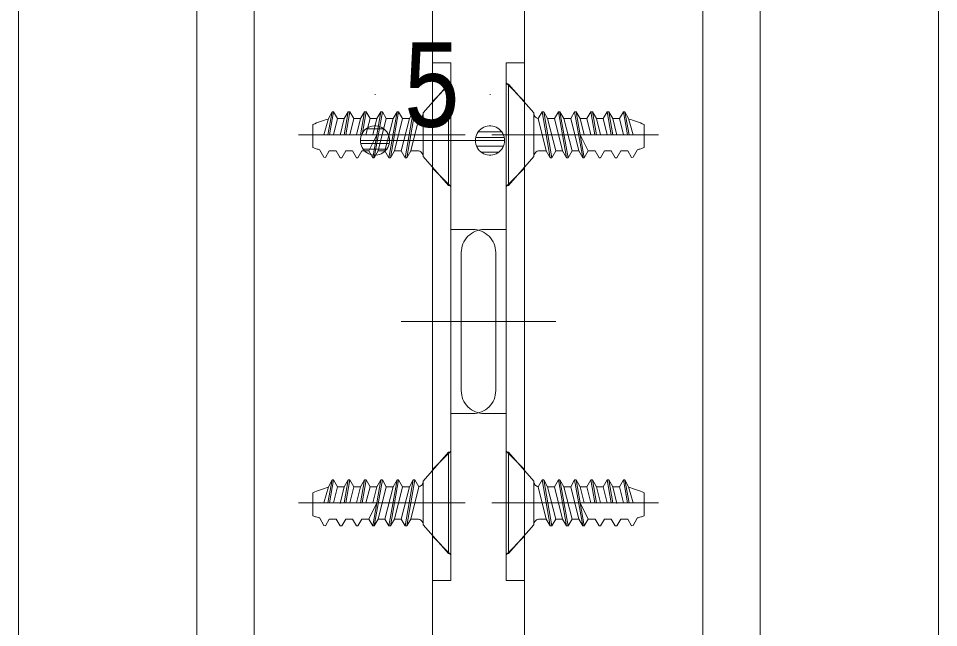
# Model space of a CAD drawing. Units: millimetres, scale not verified. Extents: x -6062 to 6062, y -3045 to 3045.
# Drawn here: x 824.7 to 1224.7, y -101.4 to 163.3 of the extents above; entities that cross this region are included whole.
import ezdxf
from ezdxf.enums import TextEntityAlignment as Align

# ---------------------------------------------------------------- set-up
doc = ezdxf.new("R2010")
doc.units = ezdxf.units.MM
doc.header["$LTSCALE"] = 20
for name, color, linetype, lineweight in [('0-1_3一般', 7, 'Continuous', 9), ('0-3_2寸法-1', 7, 'Continuous', 9), ('0-4_0', 7, 'Continuous', 9)]:
    doc.layers.add(name, color=color, linetype=linetype, lineweight=lineweight)
doc.styles.add('ＭＳ Ｐゴシック', font='')
doc.styles.get('ＭＳ Ｐゴシック').set_extended_font_data('MS PGothic')

# ---------------------------------------------------------------- blocks, each defined once
blk = doc.blocks.new('グループ-46')
at = {"layer": '0-1_3一般'}
for p, q in [((56483.7, -1385.1), (56483.7, -505.1)), ((56483.7, -505.1), (56503.7, -505.1)), ((56503.7, -1385.1), (56503.7, -505.1)), ((56723.7, -755.1), (56503.7, -505.1)), ((56723.7, -755.1), (56723.7, -1135.1)), ((56797, -745.1), (56762.4, -805.1)), ((56797, -745.1), (56810.3, -745.1)), ((56810.3, -745.1), (56845, -805.1)), ((56881, -1145.1), (56810.3, -745.1)), ((56938.3, -745.1), (56903.7, -805.1)), ((56938.3, -745.1), (56951.7, -745.1)), ((56951.7, -745.1), (56986.3, -805.1)), ((57022.3, -1145.1), (56951.7, -745.1)), ((57079.7, -745.1), (57045, -805.1)), ((57079.7, -745.1), (57093, -745.1)), ((57093, -745.1), (57127.6, -805.1)), ((57163.7, -1145.1), (57093, -745.1)), ((57221, -745.1), (57256.3, -945.1)), ((57269.7, -945.1), (57234.3, -745.1)), ((57362.3, -745.1), (57327.7, -805.1)), ((57362.3, -745.1), (57397.7, -945.1)), ((57362.3, -745.1), (57375.7, -745.1)), ((57375.7, -745.1), (57410.3, -805.1)), ((57411, -945.1), (57375.7, -745.1)), ((57503.7, -745.1), (57469, -805.1)), ((57503.7, -745.1), (57517, -745.1)), ((57539.2, -945.1), (57503.7, -745.1)), ((57548.8, -805.1), (57517, -745.1)), ((57517, -745.1), (57552.7, -945.1)), ((56762.4, -805.1), (56833, -1085.1)), ((56903.7, -805.1), (56845, -805.1)), ((56903.7, -805.1), (56974.4, -1085.1)), ((56986.3, -805.1), (57045, -805.1)), ((57045, -805.1), (57115.7, -1085.1)), ((57127.6, -805.1), (57186.4, -805.1)), ((57163, -945.1), (57127.6, -805.1)), ((57269, -805.1), (57327.7, -805.1)), ((57304.3, -945.1), (57269, -805.1)), ((57327.7, -805.1), (57363, -945.1)), ((57410.3, -805.1), (57469, -805.1)), ((57446.8, -949.7), (57410.3, -805.1)), ((57469, -805.1), (57505, -945.1)), ((57587.4, -945.1), (57548.8, -805.1)), ((57683.7, -1056.7), (57683.7, -856.7)), ((56463.7, -945.1), (56415.3, -945.1)), ((57807.3, -945.1), (56463.7, -945.1)), ((57128.3, -945.1), (57198.3, -1085.1)), ((57221.7, -945.1), (57683.7, -945.1)), ((56833, -1085.1), (56773.7, -1085.1)), ((56833, -1085.1), (56867.7, -1145.1)), ((56915.6, -1085.1), (56974.4, -1085.1)), ((56974.4, -1085.1), (57009, -1145.1)), ((57115.7, -1085.1), (57057, -1085.1)), ((57115.7, -1085.1), (57150.3, -1145.1)), ((57163.7, -1145.1), (57198.3, -1085.1)), ((57258.3, -1085.1), (57198.3, -1085.1)), ((57257, -1085.1), (57291.7, -1145.1)), ((57305, -1145.1), (57339.6, -1085.1)), ((57399.6, -1085.1), (57339.6, -1085.1)), ((57398.4, -1085.1), (57433, -1145.1)), ((57446.3, -1145.1), (57481, -1085.1)), ((57540.9, -1085.1), (57481, -1085.1)), ((57540.9, -1085.1), (57574.3, -1142.9)), ((57587.7, -1141), (57624.1, -1077.9)), ((57291.7, -1145.1), (57305, -1145.1)), ((57574.3, -1142.9), (57587.7, -1141))]:
    blk.add_line(p, q, dxfattribs=at)
for points in [[(56797, -745.1), (56867.7, -1145.1), (56881, -1145.1)], [(56938.3, -745.1), (57009, -1145.1), (57022.3, -1145.1)], [(57079.7, -745.1), (57150.3, -1145.1), (57163.7, -1145.1)], [(57221, -745.1), (57186.4, -805.1), (57221.7, -945.1)], [(57221, -745.1), (57234.3, -745.1), (57269, -805.1)], [(56881, -1145.1), (56915.6, -1085.1), (56845, -805.1)], [(57022.3, -1145.1), (57057, -1085.1), (56986.3, -805.1)], [(57433, -1145.1), (57446.3, -1145.1), (57481, -1085.1)], [(56483.7, -1385.1), (56503.7, -1385.1), (56723.7, -1135.1)]]:
    blk.add_lwpolyline(points, dxfattribs=at)
for centre, radius, start, end in [((56773.7, -755.1), 50, 180, 218.85337), ((56773.7, -755.1), 50, 218.85337, 257.70674), ((57313.7, -1680.8), 903.4, 70.33492, 74.8474), ((57313.7, -1680.8), 903.4, 65.82245, 70.33492), ((56773.7, -1135.1), 50, 135, 180), ((56773.7, -1135.1), 50, 90, 135), ((57535.6, -685.1), 400, 282.68217, 287.20712), ((57535.6, -685.1), 400, 287.20712, 291.73206)]:
    blk.add_arc(centre, radius, start, end, dxfattribs=at)
blk = doc.blocks.new('グループ-47')
at = {"layer": '0-1_3一般'}
for p, q in [((56483.7, 2694.9), (56503.7, 2694.9)), ((56483.7, 1814.9), (56483.7, 2694.9)), ((56723.7, 2444.9), (56503.7, 2694.9)), ((56503.7, 1814.9), (56503.7, 2694.9)), ((56723.7, 2444.9), (56723.7, 2064.9)), ((56797, 2454.9), (56810.3, 2454.9)), ((56797, 2454.9), (56867.7, 2054.9)), ((56938.3, 2454.9), (56951.7, 2454.9)), ((56938.3, 2454.9), (57009, 2054.9)), ((57079.7, 2454.9), (57093, 2454.9)), ((57079.7, 2454.9), (57150.3, 2054.9)), ((57221, 2454.9), (57186.4, 2394.9)), ((57221, 2454.9), (57256.3, 2254.9)), ((57221, 2454.9), (57234.3, 2454.9)), ((57269.7, 2254.9), (57234.3, 2454.9)), ((57234.3, 2454.9), (57269, 2394.9)), ((57362.3, 2454.9), (57397.7, 2254.9)), ((57411, 2254.9), (57375.7, 2454.9)), ((57539.2, 2254.9), (57503.7, 2454.9)), ((57503.7, 2454.9), (57517, 2454.9)), ((57517, 2454.9), (57552.7, 2254.9)), ((57548.8, 2394.9), (57517, 2454.9)), ((56915.6, 2114.9), (56845, 2394.9)), ((56903.7, 2394.9), (56845, 2394.9)), ((57057, 2114.9), (56986.3, 2394.9)), ((56986.3, 2394.9), (57045, 2394.9)), ((57163, 2254.9), (57127.6, 2394.9)), ((57127.6, 2394.9), (57186.4, 2394.9)), ((57186.4, 2394.9), (57221.7, 2254.9)), ((57304.3, 2254.9), (57269, 2394.9)), ((57269, 2394.9), (57327.7, 2394.9)), ((57446.8, 2250.3), (57410.3, 2394.9)), ((57410.3, 2394.9), (57469, 2394.9)), ((57587.4, 2254.9), (57548.8, 2394.9)), ((57683.7, 2143.3), (57683.7, 2343.3)), ((56463.7, 2254.9), (56415.3, 2254.9)), ((57807.3, 2254.9), (56463.7, 2254.9)), ((57128.3, 2254.9), (57198.3, 2114.9)), ((57221.7, 2254.9), (57683.7, 2254.9)), ((56833, 2114.9), (56773.7, 2114.9)), ((56833, 2114.9), (56867.7, 2054.9)), ((56881, 2054.9), (56915.6, 2114.9)), ((56915.6, 2114.9), (56974.4, 2114.9)), ((56974.4, 2114.9), (57009, 2054.9)), ((57022.3, 2054.9), (57057, 2114.9)), ((57115.7, 2114.9), (57057, 2114.9)), ((57115.7, 2114.9), (57150.3, 2054.9)), ((57163.7, 2054.9), (57198.3, 2114.9)), ((57258.3, 2114.9), (57198.3, 2114.9)), ((57399.6, 2114.9), (57339.6, 2114.9)), ((57398.4, 2114.9), (57433, 2054.9)), ((57446.3, 2054.9), (57481, 2114.9)), ((57540.9, 2114.9), (57481, 2114.9)), ((57540.9, 2114.9), (57574.3, 2057.1)), ((57587.7, 2059), (57624.1, 2122.1)), ((56503.7, 1814.9), (56723.7, 2064.9)), ((56867.7, 2054.9), (56881, 2054.9)), ((57009, 2054.9), (57022.3, 2054.9)), ((57150.3, 2054.9), (57163.7, 2054.9)), ((57574.3, 2057.1), (57587.7, 2059)), ((56483.7, 1814.9), (56503.7, 1814.9))]:
    blk.add_line(p, q, dxfattribs=at)
for points in [[(56797, 2454.9), (56762.4, 2394.9), (56833, 2114.9)], [(56881, 2054.9), (56810.3, 2454.9), (56845, 2394.9)], [(56938.3, 2454.9), (56903.7, 2394.9), (56974.4, 2114.9)], [(57022.3, 2054.9), (56951.7, 2454.9), (56986.3, 2394.9)], [(57079.7, 2454.9), (57045, 2394.9), (57115.7, 2114.9)], [(57163.7, 2054.9), (57093, 2454.9), (57127.6, 2394.9)], [(57362.3, 2454.9), (57327.7, 2394.9), (57363, 2254.9)], [(57362.3, 2454.9), (57375.7, 2454.9), (57410.3, 2394.9)], [(57503.7, 2454.9), (57469, 2394.9), (57505, 2254.9)], [(57257, 2114.9), (57291.7, 2054.9), (57305, 2054.9), (57339.6, 2114.9)], [(57433, 2054.9), (57446.3, 2054.9), (57481, 2114.9)]]:
    blk.add_lwpolyline(points, dxfattribs=at)
for centre, radius, start, end in [((56773.7, 2444.9), 50, 180, 218.85337), ((56773.7, 2444.9), 50, 218.85337, 257.70674), ((57313.7, 1519.2), 903.4, 70.33492, 74.8474), ((57313.7, 1519.2), 903.4, 65.82245, 70.33492), ((56773.7, 2064.9), 50, 135, 180), ((56773.7, 2064.9), 50, 90, 135), ((57535.6, 2514.9), 400, 282.68217, 287.20712), ((57535.6, 2514.9), 400, 287.20712, 291.73206)]:
    blk.add_arc(centre, radius, start, end, dxfattribs=at)
blk = doc.blocks.new('グループ-48')
at = {"layer": '0-1_3一般'}
for p, q in [((55983.7, 2694.9), (55763.7, 2444.9)), ((55983.7, 2694.9), (55983.7, 1814.9)), ((55983.7, 2694.9), (56003.7, 2694.9)), ((56003.7, 2694.9), (56003.7, 1814.9)), ((54934.6, 2254.9), (54970.3, 2454.9)), ((54970.3, 2454.9), (54938.6, 2394.9)), ((54983.7, 2454.9), (54948.1, 2254.9)), ((54970.3, 2454.9), (54983.7, 2454.9)), ((55111.7, 2454.9), (55076.3, 2254.9)), ((55089.7, 2254.9), (55125, 2454.9)), ((55253, 2454.9), (55217.7, 2254.9)), ((55218.4, 2394.9), (55253, 2454.9)), ((55231, 2254.9), (55266.3, 2454.9)), ((55253, 2454.9), (55266.3, 2454.9)), ((55301, 2394.9), (55266.3, 2454.9)), ((55337, 2054.9), (55407.7, 2454.9)), ((55394.3, 2454.9), (55407.7, 2454.9)), ((55478.3, 2054.9), (55549, 2454.9)), ((55535.7, 2454.9), (55549, 2454.9)), ((55619.7, 2054.9), (55690.3, 2454.9)), ((55677, 2454.9), (55690.3, 2454.9)), ((55763.7, 2064.9), (55763.7, 2444.9)), ((54803.7, 2343.3), (54803.7, 2143.3)), ((54938.6, 2394.9), (54899.9, 2254.9)), ((55018.3, 2394.9), (55077, 2394.9)), ((55077, 2394.9), (55040.5, 2250.3)), ((55159.6, 2394.9), (55218.4, 2394.9)), ((55218.4, 2394.9), (55183, 2254.9)), ((55265.6, 2254.9), (55301, 2394.9)), ((55301, 2394.9), (55359.7, 2394.9)), ((55359.7, 2394.9), (55324.4, 2254.9)), ((55501, 2394.9), (55430.4, 2114.9)), ((55442.3, 2394.9), (55501, 2394.9)), ((55642.4, 2394.9), (55571.7, 2114.9)), ((55642.4, 2394.9), (55583.6, 2394.9)), ((56023.7, 2254.9), (54680, 2254.9)), ((54803.7, 2254.9), (55265.6, 2254.9)), ((55289, 2114.9), (55359, 2254.9)), ((56072, 2254.9), (56023.7, 2254.9)), ((54863.2, 2122.1), (54899.7, 2059)), ((54913, 2057.1), (54946.4, 2114.9)), ((55006.4, 2114.9), (54946.4, 2114.9)), ((55006.4, 2114.9), (55041, 2054.9)), ((55054.3, 2054.9), (55089, 2114.9)), ((55147.7, 2114.9), (55087.7, 2114.9)), ((55289, 2114.9), (55229.1, 2114.9)), ((55289, 2114.9), (55323.7, 2054.9)), ((55337, 2054.9), (55371.6, 2114.9)), ((55430.4, 2114.9), (55371.6, 2114.9)), ((55430.4, 2114.9), (55465, 2054.9)), ((55478.3, 2054.9), (55513, 2114.9)), ((55513, 2114.9), (55571.7, 2114.9)), ((55571.7, 2114.9), (55606.3, 2054.9)), ((55619.7, 2054.9), (55654.3, 2114.9)), ((55713.7, 2114.9), (55654.3, 2114.9)), ((54899.7, 2059), (54913, 2057.1)), ((55323.7, 2054.9), (55337, 2054.9)), ((55465, 2054.9), (55478.3, 2054.9)), ((55606.3, 2054.9), (55619.7, 2054.9)), ((55763.7, 2064.9), (55983.7, 1814.9)), ((55983.7, 1814.9), (56003.7, 1814.9))]:
    blk.add_line(p, q, dxfattribs=at)
for points in [[(54982.3, 2254.9), (55018.3, 2394.9), (54983.7, 2454.9)], [(55077, 2394.9), (55111.7, 2454.9), (55125, 2454.9)], [(55124.3, 2254.9), (55159.6, 2394.9), (55125, 2454.9)], [(55359.7, 2394.9), (55394.3, 2454.9), (55323.7, 2054.9)], [(55371.6, 2114.9), (55442.3, 2394.9), (55407.7, 2454.9)], [(55501, 2394.9), (55535.7, 2454.9), (55465, 2054.9)], [(55513, 2114.9), (55583.6, 2394.9), (55549, 2454.9)], [(55642.4, 2394.9), (55677, 2454.9), (55606.3, 2054.9)], [(55654.3, 2114.9), (55725, 2394.9), (55690.3, 2454.9)], [(55006.4, 2114.9), (55041, 2054.9), (55054.3, 2054.9)], [(55147.7, 2114.9), (55182.3, 2054.9), (55195.7, 2054.9), (55230.3, 2114.9)]]:
    blk.add_lwpolyline(points, dxfattribs=at)
for centre, radius, start, end in [((55713.7, 2444.9), 50, 282.29326, 321.14663), ((55713.7, 2444.9), 50, 321.14663, 0), ((55173.7, 1519.2), 903.4, 109.66508, 114.17755), ((55173.7, 1519.2), 903.4, 105.1526, 109.66508), ((54951.8, 2514.9), 400, 248.26794, 252.79288), ((54951.8, 2514.9), 400, 252.79288, 257.31783), ((55713.7, 2064.9), 50, 45, 90), ((55713.7, 2064.9), 50, 0, 45)]:
    blk.add_arc(centre, radius, start, end, dxfattribs=at)
blk = doc.blocks.new('グループ-49')
at = {"layer": '0-1_3一般'}
for p, q in [((55983.7, -505.1), (55763.7, -755.1)), ((55983.7, -505.1), (56003.7, -505.1)), ((55983.7, -505.1), (55983.7, -1385.1)), ((56003.7, -505.1), (56003.7, -1385.1)), ((54934.6, -945.1), (54970.3, -745.1)), ((54970.3, -745.1), (54938.6, -805.1)), ((54983.7, -745.1), (54948.1, -945.1)), ((54970.3, -745.1), (54983.7, -745.1)), ((55018.3, -805.1), (54983.7, -745.1)), ((55111.7, -745.1), (55076.3, -945.1)), ((55077, -805.1), (55111.7, -745.1)), ((55089.7, -945.1), (55125, -745.1)), ((55111.7, -745.1), (55125, -745.1)), ((55159.6, -805.1), (55125, -745.1)), ((55253, -745.1), (55217.7, -945.1)), ((55231, -945.1), (55266.3, -745.1)), ((55394.3, -745.1), (55323.7, -1145.1)), ((55359.7, -805.1), (55394.3, -745.1)), ((55394.3, -745.1), (55407.7, -745.1)), ((55442.3, -805.1), (55407.7, -745.1)), ((55535.7, -745.1), (55465, -1145.1)), ((55501, -805.1), (55535.7, -745.1)), ((55535.7, -745.1), (55549, -745.1)), ((55583.6, -805.1), (55549, -745.1)), ((55677, -745.1), (55606.3, -1145.1)), ((55642.4, -805.1), (55677, -745.1)), ((55677, -745.1), (55690.3, -745.1)), ((55725, -805.1), (55690.3, -745.1)), ((55763.7, -1135.1), (55763.7, -755.1)), ((54803.7, -856.7), (54803.7, -1056.7)), ((54938.6, -805.1), (54899.9, -945.1)), ((54982.3, -945.1), (55018.3, -805.1)), ((55018.3, -805.1), (55077, -805.1)), ((55077, -805.1), (55040.5, -949.7)), ((55124.3, -945.1), (55159.6, -805.1)), ((55159.6, -805.1), (55218.4, -805.1)), ((55218.4, -805.1), (55183, -945.1)), ((55301, -805.1), (55359.7, -805.1)), ((55359.7, -805.1), (55324.4, -945.1)), ((55371.6, -1085.1), (55442.3, -805.1)), ((55442.3, -805.1), (55501, -805.1)), ((55513, -1085.1), (55583.6, -805.1)), ((55642.4, -805.1), (55583.6, -805.1)), ((55654.3, -1085.1), (55725, -805.1)), ((56023.7, -945.1), (54680, -945.1)), ((54803.7, -945.1), (55265.6, -945.1)), ((55289, -1085.1), (55359, -945.1)), ((56072, -945.1), (56023.7, -945.1)), ((54863.2, -1077.9), (54899.7, -1141)), ((54913, -1142.9), (54946.4, -1085.1)), ((55006.4, -1085.1), (54946.4, -1085.1)), ((55006.4, -1085.1), (55041, -1145.1)), ((55054.3, -1145.1), (55089, -1085.1)), ((55147.7, -1085.1), (55087.7, -1085.1)), ((55147.7, -1085.1), (55182.3, -1145.1)), ((55195.7, -1145.1), (55230.3, -1085.1)), ((55289, -1085.1), (55229.1, -1085.1)), ((55289, -1085.1), (55323.7, -1145.1)), ((55337, -1145.1), (55371.6, -1085.1)), ((55430.4, -1085.1), (55371.6, -1085.1)), ((55478.3, -1145.1), (55513, -1085.1)), ((55513, -1085.1), (55571.7, -1085.1)), ((55619.7, -1145.1), (55654.3, -1085.1)), ((55713.7, -1085.1), (55654.3, -1085.1)), ((54899.7, -1141), (54913, -1142.9)), ((55182.3, -1145.1), (55195.7, -1145.1))]:
    blk.add_line(p, q, dxfattribs=at)
for points in [[(55218.4, -805.1), (55253, -745.1), (55266.3, -745.1)], [(55265.6, -945.1), (55301, -805.1), (55266.3, -745.1)], [(55323.7, -1145.1), (55337, -1145.1), (55407.7, -745.1)], [(55465, -1145.1), (55478.3, -1145.1), (55549, -745.1)], [(55606.3, -1145.1), (55619.7, -1145.1), (55690.3, -745.1)], [(55501, -805.1), (55430.4, -1085.1), (55465, -1145.1)], [(55642.4, -805.1), (55571.7, -1085.1), (55606.3, -1145.1)], [(55006.4, -1085.1), (55041, -1145.1), (55054.3, -1145.1)], [(55763.7, -1135.1), (55983.7, -1385.1), (56003.7, -1385.1)]]:
    blk.add_lwpolyline(points, dxfattribs=at)
for centre, radius, start, end in [((55713.7, -755.1), 50, 282.29326, 321.14663), ((55713.7, -755.1), 50, 321.14663, 0), ((55173.7, -1680.8), 903.4, 109.66508, 114.17755), ((55173.7, -1680.8), 903.4, 105.1526, 109.66508), ((54951.8, -685.1), 400, 248.26794, 252.79288), ((54951.8, -685.1), 400, 252.79288, 257.31783), ((55713.7, -1135.1), 50, 45, 90), ((55713.7, -1135.1), 50, 0, 45)]:
    blk.add_arc(centre, radius, start, end, dxfattribs=at)
blk = doc.blocks.new('グループ-60')
at = {"layer": '0-1_3一般'}
for p, q in [((56483.7, 1431.3), (56483.7, 2881.3)), ((56643.7, 2881.3), (56483.7, 2881.3)), ((56643.7, 2521.3), (56643.7, 2881.3)), ((56483.7, 2704.9), (56643.7, 2544.9)), ((56643.7, -1618.7), (56643.7, 2521.3)), ((56358.8, 2254.9), (56773.8, 2254.9)), ((56643.7, 1964.9), (56483.7, 1804.9)), ((56483.7, 1431.3), (56293.7, 1431.3)), ((56483.7, 1431.3), (56483.7, -168.7)), ((56093.7, 1231.3), (56093.7, 31.3)), ((55918.1, 631.3), (56916.1, 631.3)), ((56483.7, -168.7), (56293.7, -168.7)), ((56483.7, -1618.7), (56483.7, -168.7)), ((56483.7, -495.1), (56643.7, -655.1)), ((56358.8, -945.1), (56812.8, -945.1)), ((56643.7, -1235.1), (56483.7, -1395.1)), ((56483.7, -1618.7), (56643.7, -1618.7))]:
    blk.add_line(p, q, dxfattribs=at)
for centre, start, end in [((56293.7, 1231.3), 135, 180), ((56293.7, 1231.3), 90, 135), ((56293.7, 31.3), 180, 225), ((56293.7, 31.3), 225, 270)]:
    blk.add_arc(centre, 200, start, end, dxfattribs=at)
blk = doc.blocks.new('グループ-64')
at = {"layer": '0-1_3一般'}
for p, q in [((56003.7, 2881.3), (55843.7, 2881.3)), ((55843.7, 2881.3), (55843.7, 2521.3)), ((56003.7, 2881.3), (56003.7, 1431.3)), ((55843.7, 2544.9), (56003.7, 2704.9)), ((55843.7, 2521.3), (55843.7, -1618.7)), ((55713.5, 2254.9), (56128.5, 2254.9)), ((56003.7, 1804.9), (55843.7, 1964.9)), ((56003.7, -168.7), (56003.7, 1431.3)), ((56193.7, 1431.3), (56003.7, 1431.3)), ((56393.7, 31.3), (56393.7, 1231.3)), ((55571.2, 631.3), (56569.2, 631.3)), ((56003.7, -168.7), (56003.7, -1618.7)), ((56193.7, -168.7), (56003.7, -168.7)), ((55843.7, -655.1), (56003.7, -495.1)), ((55674.5, -945.1), (56128.5, -945.1)), ((56003.7, -1395.1), (55843.7, -1235.1)), ((55843.7, -1618.7), (56003.7, -1618.7))]:
    blk.add_line(p, q, dxfattribs=at)
for centre, start, end in [((56193.7, 1231.3), 45, 90), ((56193.7, 1231.3), 0, 45), ((56193.7, 31.3), 315, 0), ((56193.7, 31.3), 270, 315)]:
    blk.add_arc(centre, 200, start, end, dxfattribs=at)
blk = doc.blocks.new('グループ-67')
at = {"layer": '0-1_3一般'}
for p, q in [((52243.7, -38700), (52243.7, 15304.9)), ((55843.7, 15304.9), (55843.7, -38700))]:
    blk.add_line(p, q, dxfattribs=at)
blk.add_lwpolyline([(54293.7, -36100), (54293.7, 12504.9), (53793.7, 12504.9), (53793.7, -36100)], close=True, dxfattribs=at)
blk = doc.blocks.new('グループ-78')
at = {"layer": '0-1_3一般'}
for p, q in [((58193.7, 12704.9), (58193.7, -36100)), ((58693.7, -36100), (58693.7, 12704.9))]:
    blk.add_line(p, q, dxfattribs=at)
blk.add_lwpolyline([(60243.7, 15304.9), (60243.7, -38700), (56643.7, -38700), (56643.7, 15304.9)], close=True, dxfattribs=at)
blk = doc.blocks.new('グループ-101')
at = {"layer": '0-1_3一般'}
for name in ['グループ-67', 'グループ-78', 'グループ-64', 'グループ-60', 'グループ-48', 'グループ-47', 'グループ-49', 'グループ-46']:
    blk.add_blockref(name, (0, 0), dxfattribs=at)
blk = doc.blocks.new('グループ-103')
at = {"layer": '0-1_3一般'}
blk.add_blockref('グループ-101', (0, 0), dxfattribs=at)
blk = doc.blocks.new('_Dot')
at = {"layer": '0-4_0'}
for p, q in [((-10, 0), (-20, 0)), ((9.78, 2), (-9.78, 2)), ((7.99, 6), (-7.99, 6)), ((9.16, -3.98), (-9.16, -3.98)), ((6, -7.98), (-6, -7.98))]:
    blk.add_line(p, q, dxfattribs=at)
for points in [[(10, 0), (9.92, 1.25), (9.69, 2.49), (9.3, 3.68), (8.76, 4.82), (8.09, 5.88), (7.29, 6.85), (6.37, 7.71), (5.36, 8.44), (4.26, 9.05), (3.09, 9.51), (1.87, 9.82), (0.63, 9.98), (-0.63, 9.98), (-1.87, 9.82), (-3.09, 9.51), (-4.26, 9.05), (-5.36, 8.44), (-6.37, 7.71), (-7.29, 6.85), (-8.09, 5.88), (-8.76, 4.82), (-9.3, 3.68), (-9.69, 2.49), (-9.92, 1.25), (-10, 0), (0, 0)], [(-10, 0), (-9.92, -1.25), (-9.69, -2.49), (-9.3, -3.68), (-8.76, -4.82), (-8.09, -5.88), (-7.29, -6.85), (-6.37, -7.71), (-5.36, -8.44), (-4.26, -9.05), (-3.09, -9.51), (-1.87, -9.82), (-0.63, -9.98), (0.63, -9.98), (1.87, -9.82), (3.09, -9.51), (4.26, -9.05), (5.36, -8.44), (6.37, -7.71), (7.29, -6.85), (8.09, -5.88), (8.76, -4.82), (9.3, -3.68), (9.69, -2.49), (9.92, -1.25), (10, 0), (0, 0)]]:
    blk.add_lwpolyline(points, close=True, dxfattribs=at)

msp = doc.modelspace()

# ---------------------------------------------------------------- linework, layer by layer
at = {"layer": '0-3_2寸法-1'}
for p, q in [((979.68, 130.25), (979.88, 130.25)), ((1029.68, 130.25), (1029.88, 130.25)), ((1016.97, 110.25), (992.4, 110.25))]:
    msp.add_line(p, q, dxfattribs=at)

# ---------------------------------------------------------------- block references
at = {"layer": '0-1_3一般', "xscale": 0.05, "yscale": 0.05}
msp.add_blockref('グループ-103', (-1787.5, 0), dxfattribs=at)
at = {"layer": '0-3_2寸法-1', "xscale": 0.6356201, "yscale": 0.6356201, "rotation": 180}
msp.add_blockref('_Dot', (979.68, 110.25), dxfattribs=at)
at = {"layer": '0-3_2寸法-1', "xscale": 0.6356201, "yscale": 0.6356201}
msp.add_blockref('_Dot', (1029.68, 110.25), dxfattribs=at)

# ---------------------------------------------------------------- texts
at = {"layer": '0-3_2寸法-1', "style": 'ＭＳ Ｐゴシック', "width": 0.9}
msp.add_text('5', height=36.66, dxfattribs=at).set_placement((992.39, 105.19), align=Align.BOTTOM_LEFT)

doc.saveas('drawing.dxf')
